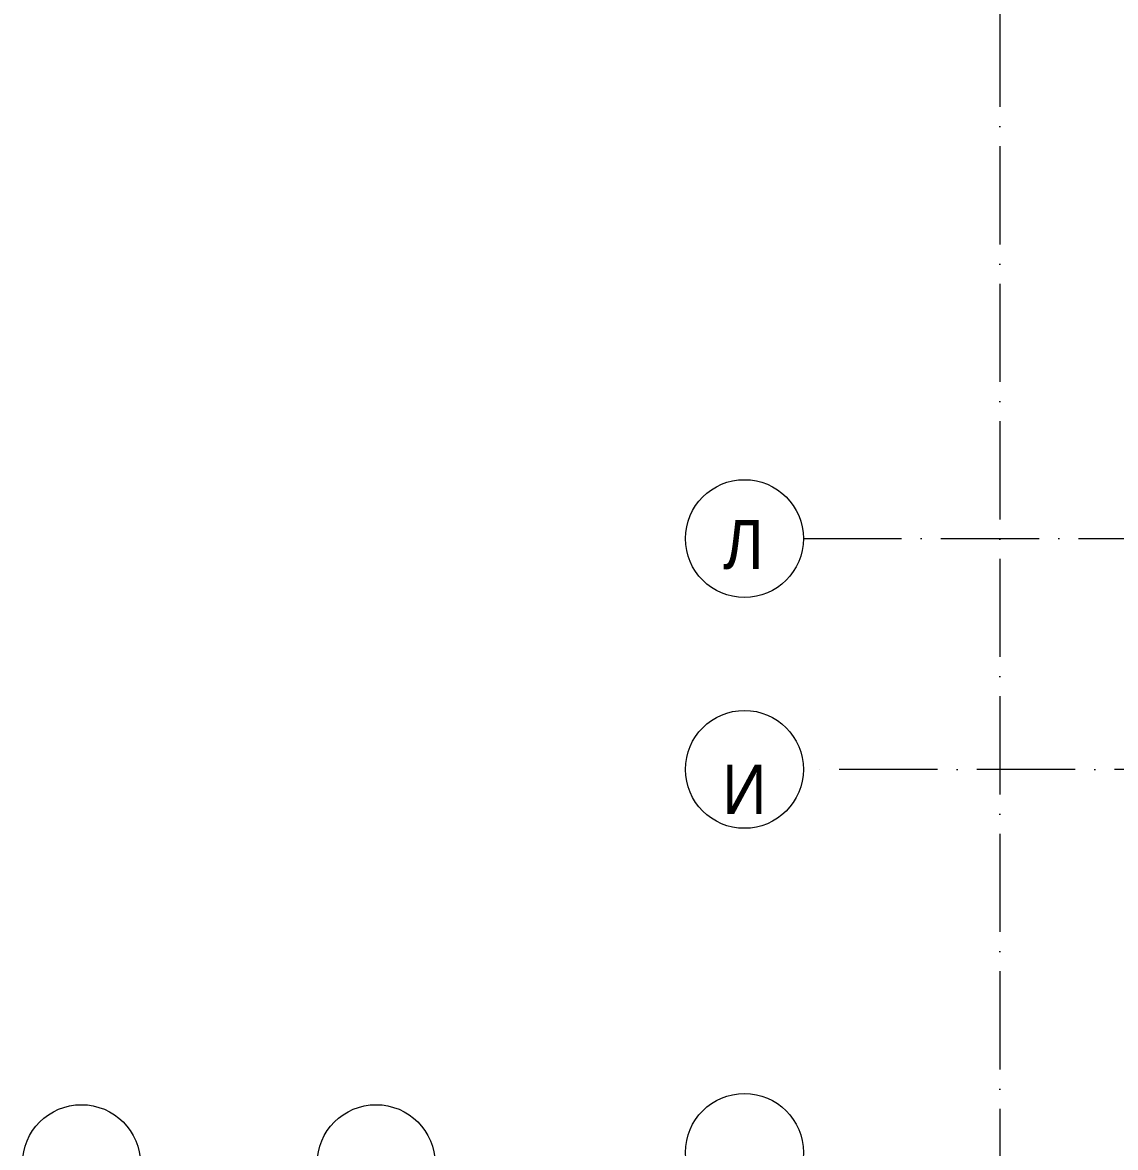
# Model space of a CAD drawing. Header units: millimetres. Extents: x -6467 to 105918, y -7090 to 92481.
# Drawn here: x 59000 to 70127, y 12481 to 23936 of the extents above; entities that cross this region are included whole.
import ezdxf

# ---------------------------------------------------------------- set-up
doc = ezdxf.new("R2010")
doc.units = ezdxf.units.MM
doc.linetypes.add('50_200_ШТРИХ_1Т_ш5_п1_п1_', pattern=[1400, 1000, -200, 0, -200])
for name, color, linetype, lineweight, true_color in [('Оси-1', 7, 'Continuous', 20, 0xaaaaaa), ('Оси-2', 7, 'Continuous', 9, 0xaaaaaa), ('Оси-3', 7, '50_200_ШТРИХ_1Т_ш5_п1_п1_', 9, 0xaaaaaa)]:
    doc.layers.add(name, color=color, linetype=linetype, lineweight=lineweight, true_color=true_color)
doc.styles.add('Arial', font='arial.ttf', dxfattribs={"width": 0.9, "height": 500})

# ---------------------------------------------------------------- blocks, each defined once
blk = doc.blocks.new('Ось сетки - Круг_Ø6_00__ISO-2_5_0_9K_-17386508-АИ_План этажа Радиаторы_2')
at = {"layer": 'Оси-1'}
blk.add_circle((0, 0), 3, dxfattribs=at)

msp = doc.modelspace()

# ---------------------------------------------------------------- linework, layer by layer
at = {"layer": 'Оси-3'}
for p, q in [((68950, 91281), (68950, -5890)), ((66950, 18681), (90319, 18681)), ((104718, 16331), (66950, 16331))]:
    msp.add_line(p, q, dxfattribs=at)

# ---------------------------------------------------------------- block references
at = {"layer": 'Оси-1', "xscale": 199.9999999999999, "yscale": 199.9999999999999, "zscale": 199.9999999999999}
for p, rotation in [((66350, 18681), 269.9999999999995), ((66350, 16331), 89.99999999999982), ((66350, 12431), 89.99999999999982)]:
    msp.add_blockref('Ось сетки - Круг_Ø6_00__ISO-2_5_0_9K_-17386508-АИ_План этажа Радиаторы_2', p, dxfattribs=dict(at, rotation=rotation))
for p in [(59600, 12317), (62600, 12317)]:
    msp.add_blockref('Ось сетки - Круг_Ø6_00__ISO-2_5_0_9K_-17386508-АИ_План этажа Радиаторы_2', p, dxfattribs=at)

# ---------------------------------------------------------------- texts
at = {"layer": 'Оси-2', "char_height": 500, "attachment_point": 5, "line_spacing_factor": 0.936439, "style": 'Arial'}
for s, insert, width in [('\\pt2286,4572,6858,9144,11430,13716,16002,18288,20574,22860,25146,27432,29718,32004,34290,36576,38862,41148,43434,45720,48006,50292,52578,54864,57150,59436,61722,64008,66294,68580,70866,73152;Л', (66339, 18619), 428.4), ('\\pt2286,4572,6858,9144,11430,13716,16002,18288,20574,22860,25146,27432,29718,32004,34290,36576,38862,41148,43434,45720,48006,50292,52578,54864,57150,59436,61722,64008,66294,68580,70866,73152;И', (66349, 16128), 464.4)]:
    msp.add_mtext(s, dxfattribs=dict(at, insert=insert, width=width))

doc.saveas('drawing.dxf')
